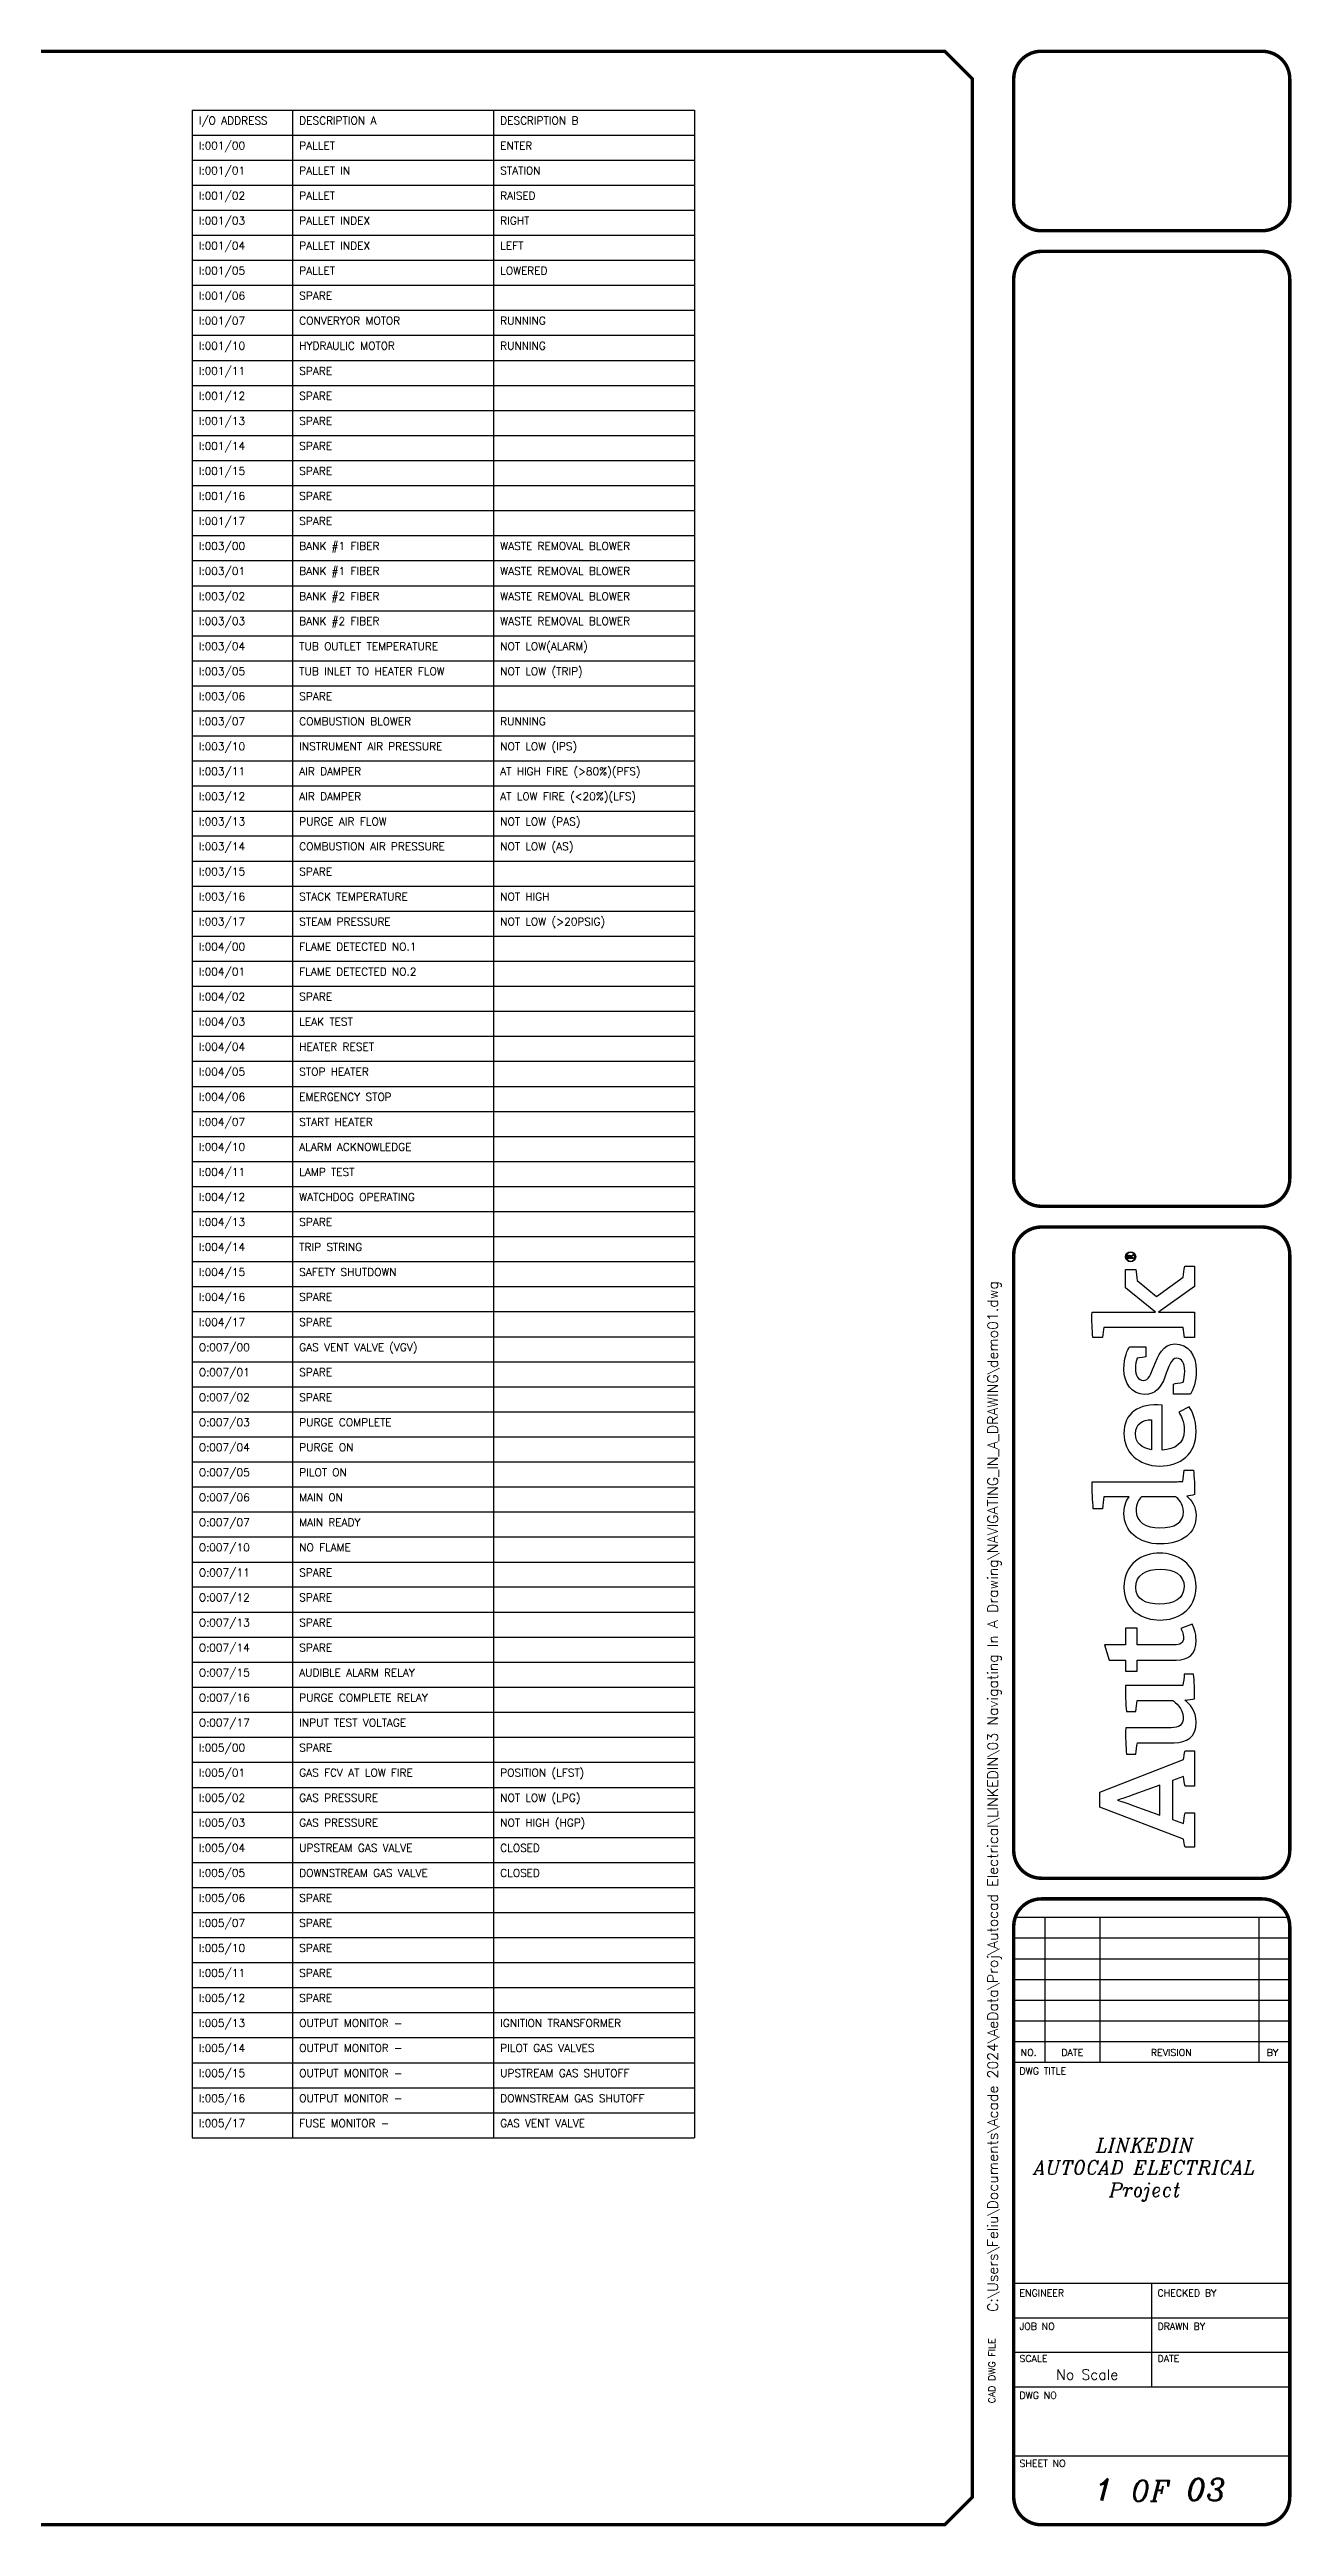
# Model space of a CAD drawing. Header units: inches. Extents: x 0 to 33.5, y 0 to 22.4.
# Drawn here: x 22.24 to 33.48, y 0.02 to 22.44 of the extents above; entities that cross this region are included whole.
import ezdxf
from ezdxf.enums import TextEntityAlignment as Align

# ---------------------------------------------------------------- set-up
doc = ezdxf.new("R2010")
doc.units = ezdxf.units.IN
doc.header["$MEASUREMENT"] = 0
for name, color, linetype in [('LAYER_1', 160, 'Continuous'), ('MISC', 7, 'Continuous'), ('TITLE', 7, 'Continuous')]:
    doc.layers.add(name, color=color, linetype=linetype)
doc.styles.add('ITALIC', font='ITALIC')
doc.styles.add('SIMPLEX', font='SIMPLEX')
doc.styles.add('WD', font='romans.shx')

# ---------------------------------------------------------------- blocks, each defined once
blk = doc.blocks.new('AI9-BLK2')
at = {"layer": 'LAYER_1', "color": 7}
blk.add_circle((0, 0), 2.03, dxfattribs=at)
blk.add_open_spline([(1.73, 0), (1.73, -1.02), (0.99, -1.75), (-0.01, -1.75), (-0.99, -1.75), (-1.73, -1.02), (-1.73, 0), (-1.73, 1.01), (-0.99, 1.75), (-0.01, 1.75), (0.99, 1.75), (1.73, 1.01), (1.73, 0)], degree=3, knots=[0, 0, 0, 0, 1, 1, 1, 2, 2, 2, 3, 3, 3, 4, 4, 4, 4], dxfattribs=at)
blk = doc.blocks.new('AI9-BLK1')
at = {"layer": 'LAYER_1', "color": 7}
for points, knots in [([(0.67, -1.05), (0.67, -1.05), (0.18, -0.36), (0.18, -0.36), (0.09, -0.24), (0.03, -0.15), (-0.06, -0.08), (0.29, -0.04), (0.5, 0.15), (0.5, 0.46), (0.5, 0.77), (0.28, 1.05), (-0.15, 1.05), (-0.15, 1.05), (-0.84, 1.05), (-0.84, 1.05), (-0.84, 1.05), (-0.84, -1.05), (-0.84, -1.05), (-0.84, -1.05), (-0.54, -1.05), (-0.54, -1.05), (-0.54, -1.05), (-0.54, -0.11), (-0.54, -0.11), (-0.37, -0.11), (-0.31, -0.16), (-0.2, -0.31), (-0.2, -0.31), (0.3, -1.05), (0.3, -1.05), (0.3, -1.05), (0.67, -1.05), (0.67, -1.05)], [0, 0, 0, 0, 1, 1, 1, 2, 2, 2, 3, 3, 3, 4, 4, 4, 5, 5, 5, 6, 6, 6, 7, 7, 7, 8, 8, 8, 9, 9, 9, 10, 10, 10, 11, 11, 11, 11]), ([(0.17, 0.46), (0.17, 0.16), (-0.08, 0.13), (-0.32, 0.13), (-0.32, 0.13), (-0.54, 0.13), (-0.54, 0.13), (-0.54, 0.13), (-0.54, 0.79), (-0.54, 0.79), (-0.54, 0.79), (-0.22, 0.79), (-0.22, 0.79), (0.06, 0.79), (0.17, 0.66), (0.17, 0.46)], [0, 0, 0, 0, 1, 1, 1, 2, 2, 2, 3, 3, 3, 4, 4, 4, 5, 5, 5, 5])]:
    blk.add_open_spline(points, degree=3, knots=knots, dxfattribs=at)
blk = doc.blocks.new('LOGO')
for points, knots in [([(147.12, 4.68), (147.07, 5.37), (147.05, 6.12), (147.05, 6.92), (147.05, 6.92), (147.05, 41.08), (147.05, 41.08), (143.39, 41.25), (139.27, 41.02), (136.06, 40.68), (136.06, 40.68), (136.06, 36.96), (136.06, 36.96), (137.72, 36.84), (139.61, 36.61), (140.98, 36.38), (140.98, 36.38), (140.99, 36.38), (140.99, 36.38), (140.99, 36.38), (140.99, 26.2), (140.99, 26.2), (139.96, 27.06), (137.95, 28.38), (134.29, 28.38), (127.26, 28.38), (121.99, 22.6), (121.99, 13.79), (121.99, 4.52), (126.57, -0.69), (133.38, -0.69), (137.1, -0.69), (139.61, 1.09), (141.27, 3.09), (141.33, 2.12), (141.61, 0.63), (141.84, 0), (145.22, -0.17), (148.71, 0.06), (151.68, 0.4), (151.68, 0.4), (151.68, 4.12), (151.68, 4.12), (150.22, 4.23), (148.43, 4.45), (147.12, 4.68)], [0, 0, 0, 0, 1, 1, 1, 2, 2, 2, 3, 3, 3, 4, 4, 4, 5, 5, 5, 6, 6, 6, 7, 7, 7, 8, 8, 8, 9, 9, 9, 10, 10, 10, 11, 11, 11, 12, 12, 12, 13, 13, 13, 14, 14, 14, 15, 15, 15, 15]), ([(229.37, 4.57), (229.37, 4.57), (221.51, 15.23), (221.51, 15.23), (221.51, 15.23), (227.98, 23.01), (227.98, 23.01), (229.35, 23.12), (231.27, 23.34), (232.41, 23.63), (232.41, 23.63), (232.41, 27.69), (232.41, 27.69), (232.41, 27.69), (225.02, 27.69), (225.02, 27.69), (225.02, 27.69), (215.2, 15.61), (215.2, 15.61), (215.2, 15.61), (215.2, 41.19), (215.2, 41.19), (211.84, 41.34), (208.17, 41.17), (205.13, 40.88), (205.13, 40.88), (205.13, 36.94), (205.13, 36.94), (206.54, 36.82), (208.02, 36.64), (209.13, 36.45), (209.13, 36.45), (209.13, 4.51), (209.13, 4.51), (207.75, 4.41), (206.35, 4.21), (205.07, 3.95), (205.07, 3.95), (205.07, 0), (205.07, 0), (205.07, 0), (215.2, 0), (215.2, 0), (215.2, 0), (215.2, 14.46), (215.2, 14.46), (215.2, 14.46), (225.55, 0), (225.55, 0), (225.55, 0), (233.71, 0), (233.71, 0), (233.71, 0), (233.71, 3.82), (233.71, 3.82), (232.17, 4.17), (230.63, 4.4), (229.37, 4.57)], [0, 0, 0, 0, 1, 1, 1, 2, 2, 2, 3, 3, 3, 4, 4, 4, 5, 5, 5, 6, 6, 6, 7, 7, 7, 8, 8, 8, 9, 9, 9, 10, 10, 10, 11, 11, 11, 12, 12, 12, 13, 13, 13, 14, 14, 14, 15, 15, 15, 16, 16, 16, 17, 17, 17, 18, 18, 18, 19, 19, 19, 19]), ([(35.2, 4.35), (35.2, 4.35), (22.07, 38.1), (22.07, 38.1), (22.07, 38.1), (16.08, 38.1), (16.08, 38.1), (16.08, 38.1), (3.2, 4.35), (3.2, 4.35), (2.17, 4.23), (0.92, 4), (0, 3.72), (0, 3.72), (0, 0), (0, 0), (0, 0), (13.72, 0), (13.72, 0), (13.72, 0), (13.72, 3.72), (13.72, 3.72), (12.41, 4), (10.86, 4.29), (9.49, 4.4), (9.49, 4.4), (11.09, 8.81), (11.09, 8.81), (11.09, 8.81), (26.77, 8.81), (26.77, 8.81), (26.77, 8.81), (28.39, 4.35), (28.39, 4.35), (27.02, 4.23), (25.77, 4), (24.51, 3.72), (24.51, 3.72), (24.51, 0), (24.51, 0), (24.51, 0), (38.69, 0), (38.69, 0), (38.69, 0), (38.69, 3.72), (38.69, 3.72), (37.89, 3.95), (36, 4.35), (35.2, 4.35)], [0, 0, 0, 0, 1, 1, 1, 2, 2, 2, 3, 3, 3, 4, 4, 4, 5, 5, 5, 6, 6, 6, 7, 7, 7, 8, 8, 8, 9, 9, 9, 10, 10, 10, 11, 11, 11, 12, 12, 12, 13, 13, 13, 14, 14, 14, 15, 15, 15, 16, 16, 16, 16]), ([(12.84, 13.84), (12.84, 13.84), (16.64, 24.31), (16.64, 24.31), (17.79, 27.46), (18.19, 28.83), (18.82, 30.89), (18.82, 30.89), (18.93, 30.89), (18.93, 30.89), (19.56, 28.89), (19.96, 27.52), (21.1, 24.31), (21.1, 24.31), (24.91, 13.84), (24.91, 13.84), (24.91, 13.84), (12.84, 13.84), (12.84, 13.84)], [0, 0, 0, 0, 1, 1, 1, 2, 2, 2, 3, 3, 3, 4, 4, 4, 5, 5, 5, 6, 6, 6, 6]), ([(70.82, 23.06), (70.82, 23.06), (70.82, 27.69), (70.82, 27.69), (70.82, 27.69), (75.28, 27.69), (75.28, 27.69), (75.28, 27.69), (75.28, 34.33), (75.28, 34.33), (75.28, 34.33), (81.35, 36.24), (81.35, 36.24), (81.35, 36.24), (81.35, 27.69), (81.35, 27.69), (81.35, 27.69), (88.04, 27.69), (88.04, 27.69), (88.04, 27.69), (88.04, 23.06), (88.04, 23.06), (88.04, 23.06), (81.35, 23.06), (81.35, 23.06), (81.35, 23.06), (81.35, 8.35), (81.35, 8.35), (81.35, 5.61), (82.09, 4.35), (84.32, 4.35), (85.98, 4.35), (87.47, 5.15), (87.98, 5.49), (87.98, 5.49), (89.7, 0.92), (89.7, 0.92), (88.67, 0.34), (86.5, -0.69), (83.24, -0.69), (77.57, -0.69), (75.28, 2.4), (75.28, 7.38), (75.28, 7.38), (75.28, 23.06), (75.28, 23.06), (75.28, 23.06), (70.82, 23.06), (70.82, 23.06)], [0, 0, 0, 0, 1, 1, 1, 2, 2, 2, 3, 3, 3, 4, 4, 4, 5, 5, 5, 6, 6, 6, 7, 7, 7, 8, 8, 8, 9, 9, 9, 10, 10, 10, 11, 11, 11, 12, 12, 12, 13, 13, 13, 14, 14, 14, 15, 15, 15, 16, 16, 16, 16]), ([(59.65, -0.06), (59.48, 0.63), (59.2, 2.57), (59.14, 3.83), (57.76, 2), (54.9, -0.74), (50.21, -0.74), (44.21, -0.74), (41.98, 3.15), (41.98, 8.07), (41.98, 8.07), (41.98, 22.94), (41.98, 22.94), (40.6, 23.17), (38.77, 23.4), (37.34, 23.51), (37.34, 23.51), (37.34, 27.29), (37.34, 27.29), (40.32, 27.57), (44.38, 27.8), (48.04, 27.63), (48.04, 27.63), (48.04, 9.33), (48.04, 9.33), (48.04, 6.24), (49.13, 4.46), (52.27, 4.46), (55.76, 4.46), (58.39, 7.89), (58.97, 8.64), (58.97, 8.64), (58.97, 23), (58.97, 23), (57.76, 23.17), (56.05, 23.4), (54.62, 23.51), (54.62, 23.51), (54.62, 27.29), (54.62, 27.29), (57.59, 27.69), (61.54, 27.8), (65.03, 27.69), (65.03, 27.69), (65.03, 4.63), (65.03, 4.63), (66.35, 4.4), (68.12, 4.18), (69.61, 4.06), (69.61, 4.06), (69.61, 0.34), (69.61, 0.34), (66.69, 0), (62.97, -0.23), (59.65, -0.06)], [0, 0, 0, 0, 1, 1, 1, 2, 2, 2, 3, 3, 3, 4, 4, 4, 5, 5, 5, 6, 6, 6, 7, 7, 7, 8, 8, 8, 9, 9, 9, 10, 10, 10, 11, 11, 11, 12, 12, 12, 13, 13, 13, 14, 14, 14, 15, 15, 15, 16, 16, 16, 17, 17, 17, 18, 18, 18, 18]), ([(104.75, -0.69), (95.2, -0.69), (91.36, 6.98), (91.36, 13.79), (91.36, 20.6), (95.08, 28.38), (104.64, 28.38), (114.13, 28.38), (118.31, 20.77), (118.31, 13.96), (118.31, 7.21), (114.25, -0.69), (104.75, -0.69)], [0, 0, 0, 0, 1, 1, 1, 2, 2, 2, 3, 3, 3, 4, 4, 4, 4]), ([(104.52, 23.63), (99.6, 23.63), (97.77, 19.45), (97.77, 13.96), (97.77, 8.47), (99.89, 4.12), (104.81, 4.12), (109.78, 4.12), (111.84, 8.24), (111.84, 13.79), (111.84, 19.28), (109.5, 23.63), (104.52, 23.63)], [0, 0, 0, 0, 1, 1, 1, 2, 2, 2, 3, 3, 3, 4, 4, 4, 4]), ([(140.99, 7.61), (140.3, 6.69), (138.18, 4.35), (135.04, 4.35), (130.46, 4.35), (128.46, 8.12), (128.46, 13.84), (128.46, 19.62), (130.92, 23.46), (135.38, 23.46), (138.3, 23.46), (139.9, 22.31), (140.99, 21.34), (140.99, 21.34), (140.99, 7.61), (140.99, 7.61)], [0, 0, 0, 0, 1, 1, 1, 2, 2, 2, 3, 3, 3, 4, 4, 4, 5, 5, 5, 5]), ([(167.59, 4.06), (171.42, 4.06), (173.77, 5.49), (175.03, 6.24), (175.03, 6.24), (177.14, 2.06), (177.14, 2.06), (175.54, 1.09), (172.57, -0.69), (167.19, -0.69), (158.15, -0.69), (153.35, 5.49), (153.35, 14.02), (153.35, 22.48), (158.9, 28.38), (166.45, 28.38), (174.57, 28.38), (178.75, 22.48), (177.89, 12.93), (177.89, 12.93), (159.75, 12.93), (159.75, 12.93), (160.04, 7.89), (162.33, 4.06), (167.59, 4.06)], [0, 0, 0, 0, 1, 1, 1, 2, 2, 2, 3, 3, 3, 4, 4, 4, 5, 5, 5, 6, 6, 6, 7, 7, 7, 8, 8, 8, 8]), ([(172, 17.28), (171.88, 20.77), (170.39, 23.74), (166.33, 23.74), (162.61, 23.74), (160.55, 21.22), (159.92, 17.28), (159.92, 17.28), (172, 17.28), (172, 17.28)], [0, 0, 0, 0, 1, 1, 1, 2, 2, 2, 3, 3, 3, 3]), ([(193.34, 16.37), (190.23, 17.59), (187.77, 18.32), (187.77, 20.51), (187.77, 22.57), (189.85, 23.75), (192.61, 23.75), (194.13, 23.75), (195.63, 23.45), (196.75, 23.05), (196.92, 21.88), (197.07, 20.09), (197.32, 19.59), (197.32, 19.59), (201.33, 19.59), (201.33, 19.59), (201.33, 19.59), (201.33, 26.12), (201.33, 26.12), (200.23, 26.79), (197.13, 28.37), (192.35, 28.37), (186.46, 28.37), (182.17, 24.96), (182.17, 20.07), (182.17, 15.66), (184.93, 13.39), (189.13, 11.89), (193.39, 10.37), (196.74, 9.33), (196.74, 7.16), (196.74, 5.06), (194.96, 3.86), (191.41, 3.86), (189.95, 3.86), (188.14, 4.14), (187.03, 4.55), (186.85, 5.85), (186.59, 7.84), (186.3, 8.37), (186.3, 8.37), (182.29, 8.37), (182.29, 8.37), (182.29, 8.37), (182.29, 1.6), (182.29, 1.6), (182.29, 1.6), (182.29, 1.6), (182.29, 1.6), (184.06, 0.46), (187.46, -0.76), (191.78, -0.76), (198.3, -0.76), (202.45, 2.57), (202.45, 7.83), (202.45, 12.53), (197.83, 14.62), (193.34, 16.37)], [0, 0, 0, 0, 1, 1, 1, 2, 2, 2, 3, 3, 3, 4, 4, 4, 5, 5, 5, 6, 6, 6, 7, 7, 7, 8, 8, 8, 9, 9, 9, 10, 10, 10, 11, 11, 11, 12, 12, 12, 13, 13, 13, 14, 14, 14, 15, 15, 15, 16, 16, 16, 17, 17, 17, 18, 18, 18, 19, 19, 19, 19])]:
    blk.add_open_spline(points, degree=3, knots=knots)
for name, p in [('AI9-BLK2', (237.56, 25.66)), ('AI9-BLK1', (237.76, 25.67))]:
    blk.add_blockref(name, p)
blk = doc.blocks.new('acade_title')
at = {"layer": 'TITLE'}
for p, q in [((30.594, 22.177), (30.594, 20.781)), ((30.969, 5.531), (33.469, 5.531)), ((31.25, 5.531), (31.25, 4.219)), ((31.75, 5.531), (31.75, 4.219)), ((33.188, 5.531), (33.188, 4.219)), ((30.969, 5.344), (33.469, 5.344)), ((30.969, 5.156), (33.469, 5.156)), ((30.969, 4.969), (33.469, 4.969)), ((30.969, 4.781), (33.469, 4.781)), ((30.969, 4.594), (33.469, 4.594)), ((30.969, 4.406), (33.469, 4.406)), ((30.969, 4.219), (33.469, 4.219)), ((30.594, 0.281), (30.594, 2.214)), ((30.969, 2.219), (33.469, 2.219)), ((32.219, 1.281), (32.219, 2.219)), ((30.969, 1.906), (33.469, 1.906)), ((30.969, 1.594), (33.469, 1.594)), ((30.969, 1.281), (33.469, 1.281)), ((30.969, 0.656), (33.469, 0.656))]:
    blk.add_line(p, q, dxfattribs=at)
at = {"layer": 'TITLE', "const_width": 0.0312}
blk.add_lwpolyline([(30.594, 0.281), (30.594, 22.177), (30.344, 22.427), (0.281, 22.427), (0.031, 22.177), (0.031, 0.281), (0.281, 0.031), (30.344, 0.031)], close=True, dxfattribs=at)
for points in [[(31.219, 22.427, 0.414214), (30.969, 22.177, 0.414214)], [(33.469, 22.177, 0.414214), (33.219, 22.427, 0.414214)], [(30.969, 21.052, 0.414214), (31.219, 20.802, 0.414214)], [(33.219, 20.802, 0.414214), (33.469, 21.052, 0.414214)], [(31.219, 20.615, 0.414214), (30.969, 20.365, 0.414214)], [(33.469, 20.365, 0.414214), (33.219, 20.615, 0.414214)], [(30.969, 12.219, 0.414214), (31.219, 11.969, 0.414214)], [(33.219, 11.969, 0.414214), (33.469, 12.219, 0.414214)], [(31.219, 11.781, 0.414214), (30.969, 11.531, 0.414214)], [(33.469, 11.531, 0.414214), (33.219, 11.781, 0.414214)], [(30.969, 6.135, 0.414214), (31.219, 5.885, 0.414214)], [(33.219, 5.885, 0.414214), (33.469, 6.135, 0.414214)], [(31.219, 5.698, 0.414214), (30.969, 5.448, 0.414214)], [(33.469, 5.448, 0.414214), (33.219, 5.698, 0.414214)], [(30.969, 0.281, 0.414214), (31.219, 0.031, 0.414214)], [(33.219, 0.031, 0.414214), (33.469, 0.281, 0.414214)]]:
    blk.add_lwpolyline(points, format="xyb", dxfattribs=at)
for points in [[(33.219, 22.427), (31.219, 22.427)], [(30.969, 22.177), (30.969, 21.052)], [(33.469, 22.177), (33.469, 21.052)], [(33.219, 20.802), (31.219, 20.802)], [(33.219, 20.615), (31.219, 20.615)], [(30.969, 20.365), (30.969, 12.219)], [(33.469, 20.365), (33.469, 12.219)], [(31.219, 11.969), (33.219, 11.969)], [(31.219, 11.781), (33.219, 11.781)], [(31.219, 5.885), (33.219, 5.885)], [(31.219, 5.698), (33.219, 5.698)], [(30.969, 5.448), (30.969, 0.281)], [(33.469, 5.448), (33.469, 0.281)], [(31.219, 0.031), (33.219, 0.031)]]:
    blk.add_lwpolyline(points, dxfattribs=at)
at = {"layer": 'TITLE', "color": 7, "const_width": 0.0312}
for points in [[(30.969, 11.531), (30.969, 6.135)], [(33.469, 11.531), (33.469, 6.135)]]:
    blk.add_lwpolyline(points, dxfattribs=at)
at = {"xscale": 0.02250000000000085, "yscale": 0.02250000000000085, "zscale": 0.02250000000000085, "rotation": 90}
blk.add_blockref('LOGO', (32.605, 6.167), dxfattribs=at)
at = {"layer": 'TITLE', "color": 1}
for s, height, style, p in [('NO.', 0.0625, 'SIMPLEX', (31.104, 4.307)), ('DATE', 0.0625, 'SIMPLEX', (31.5, 4.307)), ('REVISION', 0.0625, 'SIMPLEX', (32.396, 4.307)), ('BY', 0.0625, 'SIMPLEX', (33.313, 4.307)), ('OF', 0.1875, 'ITALIC', (32.208, 0.339))]:
    blk.add_text(s, height=height, dxfattribs=dict(at, style=style)).set_placement(p, align=Align.MIDDLE)
at = {"layer": 'TITLE', "color": 1, "style": 'SIMPLEX'}
for s, p in [('DWG TITLE', (31.021, 4.109)), ('ENGINEER', (31.021, 2.099)), ('CHECKED BY', (32.271, 2.099)), ('JOB NO', (31.021, 1.797)), ('DRAWN BY', (32.271, 1.797)), ('SCALE', (31.021, 1.505)), ('DATE', (32.271, 1.505)), ('DWG NO', (31.021, 1.172)), ('SHEET NO', (31.021, 0.557))]:
    blk.add_text(s, height=0.0625, dxfattribs=at).set_placement(p)
blk.add_text('CAD DWG FILE', height=0.0625, rotation=90, dxfattribs=at).set_placement((30.802, 1.13))
at = {"layer": 'TITLE', "color": 1, "style": 'ITALIC'}
for tag, height, p in [('TITLE#1', 0.125, (32.156, 3.406)), ('TITLE#2', 0.125, (32.156, 3.204)), ('TITLE#3', 0.125, (32.156, 3.001)), ('TITLE#4', 0.125, (32.156, 2.799)), ('DWG#', 0.2, (32.156, 0.826))]:
    blk.add_attdef(tag, text='', height=height, dxfattribs=at).set_placement(p, align=Align.CENTER)
at = {"layer": 'TITLE', "color": 1, "style": 'SIMPLEX'}
blk.add_attdef('CAD#', (30.826, 1.958), '', height=0.0938, rotation=90, dxfattribs=at)
at = {"layer": 'TITLE', "color": 1}
for tag, p, height, style in [('ENGINEER', (31.237, 1.958), 0.0938, 'ITALIC'), ('CHKDBY', (32.424, 1.958), 0.0938, 'ITALIC'), ('JOB#', (31.464, 1.644), 0.0938, 'SIMPLEX'), ('DRAWNBY', (32.494, 1.644), 0.0938, 'ITALIC'), ('SCALE', (31.353, 1.344), 0.0938, 'SIMPLEX'), ('DATE', (32.408, 1.344), 0.0938, 'SIMPLEX'), ('SHTS', (32.532, 0.25), 0.2, 'ITALIC')]:
    blk.add_attdef(tag, p, '', height=height, dxfattribs=dict(at, style=style))
at = {"layer": 'TITLE', "color": 1, "style": 'ITALIC'}
blk.add_attdef('SH#', text='', height=0.2, dxfattribs=at).set_placement((31.881, 0.25), align=Align.RIGHT)
at = {"layer": 'TITLE', "color": 7, "flags": 9}
blk.add_attdef('WD_TB', (31.219, 0.031), '', height=0.125, dxfattribs=at)
blk = doc.blocks.new('*T10')
at = {"layer": 'MISC', "color": 0, "linetype": 'ByBlock', "lineweight": -2}
for p, q in [((0, 0), (4.55, 0)), ((0, 0), (0, -18.36)), ((0.91, 0), (0.91, -18.36)), ((2.73, 0), (2.73, -18.36)), ((4.55, 0), (4.55, -18.36)), ((0, -0.227), (4.55, -0.227)), ((0, -0.453), (4.55, -0.453)), ((0, -0.68), (4.55, -0.68)), ((0, -0.907), (4.55, -0.907)), ((0, -1.133), (4.55, -1.133)), ((0, -1.36), (4.55, -1.36)), ((0, -1.587), (4.55, -1.587)), ((0, -1.813), (4.55, -1.813)), ((0, -2.04), (4.55, -2.04)), ((0, -2.267), (4.55, -2.267)), ((0, -2.493), (4.55, -2.493)), ((0, -2.72), (4.55, -2.72)), ((0, -2.947), (4.55, -2.947)), ((0, -3.173), (4.55, -3.173)), ((0, -3.4), (4.55, -3.4)), ((0, -3.627), (4.55, -3.627)), ((0, -3.853), (4.55, -3.853)), ((0, -4.08), (4.55, -4.08)), ((0, -4.307), (4.55, -4.307)), ((0, -4.533), (4.55, -4.533)), ((0, -4.76), (4.55, -4.76)), ((0, -4.987), (4.55, -4.987)), ((0, -5.213), (4.55, -5.213)), ((0, -5.44), (4.55, -5.44)), ((0, -5.667), (4.55, -5.667)), ((0, -5.893), (4.55, -5.893)), ((0, -6.12), (4.55, -6.12)), ((0, -6.347), (4.55, -6.347)), ((0, -6.573), (4.55, -6.573)), ((0, -6.8), (4.55, -6.8)), ((0, -7.027), (4.55, -7.027)), ((0, -7.253), (4.55, -7.253)), ((0, -7.48), (4.55, -7.48)), ((0, -7.707), (4.55, -7.707)), ((0, -7.933), (4.55, -7.933)), ((0, -8.16), (4.55, -8.16)), ((0, -8.387), (4.55, -8.387)), ((0, -8.613), (4.55, -8.613)), ((0, -8.84), (4.55, -8.84)), ((0, -9.067), (4.55, -9.067)), ((0, -9.293), (4.55, -9.293)), ((0, -9.52), (4.55, -9.52)), ((0, -9.747), (4.55, -9.747)), ((0, -9.973), (4.55, -9.973)), ((0, -10.2), (4.55, -10.2)), ((0, -10.427), (4.55, -10.427)), ((0, -10.653), (4.55, -10.653)), ((0, -10.88), (4.55, -10.88)), ((0, -11.107), (4.55, -11.107)), ((0, -11.333), (4.55, -11.333)), ((0, -11.56), (4.55, -11.56)), ((0, -11.787), (4.55, -11.787)), ((0, -12.013), (4.55, -12.013)), ((0, -12.24), (4.55, -12.24)), ((0, -12.467), (4.55, -12.467)), ((0, -12.693), (4.55, -12.693)), ((0, -12.92), (4.55, -12.92)), ((0, -13.147), (4.55, -13.147)), ((0, -13.373), (4.55, -13.373)), ((0, -13.6), (4.55, -13.6)), ((0, -13.827), (4.55, -13.827)), ((0, -14.053), (4.55, -14.053)), ((0, -14.28), (4.55, -14.28)), ((0, -14.507), (4.55, -14.507)), ((0, -14.733), (4.55, -14.733)), ((0, -14.96), (4.55, -14.96)), ((0, -15.187), (4.55, -15.187)), ((0, -15.413), (4.55, -15.413)), ((0, -15.64), (4.55, -15.64)), ((0, -15.867), (4.55, -15.867)), ((0, -16.093), (4.55, -16.093)), ((0, -16.32), (4.55, -16.32)), ((0, -16.547), (4.55, -16.547)), ((0, -16.773), (4.55, -16.773)), ((0, -17), (4.55, -17)), ((0, -17.227), (4.55, -17.227)), ((0, -17.453), (4.55, -17.453)), ((0, -17.68), (4.55, -17.68)), ((0, -17.907), (4.55, -17.907)), ((0, -18.133), (4.55, -18.133)), ((0, -18.36), (4.55, -18.36))]:
    blk.add_line(p, q, dxfattribs=at)
at = {"layer": 'MISC', "color": 2, "char_height": 0.07, "attachment_point": 1, "style": 'WD'}
for s, insert, width in [('I/O ADDRESS', (0.06, -0.06), 0.79), ('DESCRIPTION A', (0.97, -0.06), 1.7), ('DESCRIPTION B', (2.79, -0.06), 1.7)]:
    blk.add_mtext(s, dxfattribs=dict(at, insert=insert, width=width))
at = {"layer": 'MISC', "color": 140, "char_height": 0.07, "attachment_point": 1, "style": 'WD'}
for s, insert, width in [('I:001/00', (0.06, -0.287), 0.79), ('PALLET', (0.97, -0.287), 1.7), ('ENTER', (2.79, -0.287), 1.7), ('I:001/01', (0.06, -0.513), 0.79), ('PALLET IN', (0.97, -0.513), 1.7), ('STATION', (2.79, -0.513), 1.7), ('I:001/02', (0.06, -0.74), 0.79), ('PALLET', (0.97, -0.74), 1.7), ('RAISED', (2.79, -0.74), 1.7), ('I:001/03', (0.06, -0.967), 0.79), ('PALLET INDEX', (0.97, -0.967), 1.7), ('RIGHT', (2.79, -0.967), 1.7), ('I:001/04', (0.06, -1.193), 0.79), ('PALLET INDEX', (0.97, -1.193), 1.7), ('LEFT', (2.79, -1.193), 1.7), ('I:001/05', (0.06, -1.42), 0.79), ('PALLET', (0.97, -1.42), 1.7), ('LOWERED', (2.79, -1.42), 1.7), ('I:001/06', (0.06, -1.647), 0.79), ('SPARE', (0.97, -1.647), 1.7), ('I:001/07', (0.06, -1.873), 0.79), ('CONVERYOR MOTOR', (0.97, -1.873), 1.7), ('RUNNING', (2.79, -1.873), 1.7), ('I:001/10', (0.06, -2.1), 0.79), ('HYDRAULIC MOTOR', (0.97, -2.1), 1.7), ('RUNNING', (2.79, -2.1), 1.7), ('I:001/11', (0.06, -2.327), 0.79), ('SPARE', (0.97, -2.327), 1.7), ('I:001/12', (0.06, -2.553), 0.79), ('SPARE', (0.97, -2.553), 1.7), ('I:001/13', (0.06, -2.78), 0.79), ('SPARE', (0.97, -2.78), 1.7), ('I:001/14', (0.06, -3.007), 0.79), ('SPARE', (0.97, -3.007), 1.7), ('I:001/15', (0.06, -3.233), 0.79), ('SPARE', (0.97, -3.233), 1.7), ('I:001/16', (0.06, -3.46), 0.79), ('SPARE', (0.97, -3.46), 1.7), ('I:001/17', (0.06, -3.687), 0.79), ('SPARE', (0.97, -3.687), 1.7), ('I:003/00', (0.06, -3.913), 0.79), ('BANK #1 FIBER', (0.97, -3.913), 1.7), ('WASTE REMOVAL BLOWER', (2.79, -3.913), 1.7), ('I:003/01', (0.06, -4.14), 0.79), ('BANK #1 FIBER', (0.97, -4.14), 1.7), ('WASTE REMOVAL BLOWER', (2.79, -4.14), 1.7), ('I:003/02', (0.06, -4.367), 0.79), ('BANK #2 FIBER', (0.97, -4.367), 1.7), ('WASTE REMOVAL BLOWER', (2.79, -4.367), 1.7), ('I:003/03', (0.06, -4.593), 0.79), ('BANK #2 FIBER', (0.97, -4.593), 1.7), ('WASTE REMOVAL BLOWER', (2.79, -4.593), 1.7), ('I:003/04', (0.06, -4.82), 0.79), ('TUB OUTLET TEMPERATURE', (0.97, -4.82), 1.7), ('NOT LOW(ALARM)', (2.79, -4.82), 1.7), ('I:003/05', (0.06, -5.047), 0.79), ('TUB INLET TO HEATER FLOW', (0.97, -5.047), 1.7), ('NOT LOW (TRIP)', (2.79, -5.047), 1.7), ('I:003/06', (0.06, -5.273), 0.79), ('SPARE', (0.97, -5.273), 1.7), ('I:003/07', (0.06, -5.5), 0.79), ('COMBUSTION BLOWER', (0.97, -5.5), 1.7), ('RUNNING', (2.79, -5.5), 1.7), ('I:003/10', (0.06, -5.727), 0.79), ('INSTRUMENT AIR PRESSURE', (0.97, -5.727), 1.7), ('NOT LOW (IPS)', (2.79, -5.727), 1.7), ('I:003/11', (0.06, -5.953), 0.79), ('AIR DAMPER', (0.97, -5.953), 1.7), ('AT HIGH FIRE (>80%)(PFS)', (2.79, -5.953), 1.7), ('I:003/12', (0.06, -6.18), 0.79), ('AIR DAMPER', (0.97, -6.18), 1.7), ('AT LOW FIRE (<20%)(LFS)', (2.79, -6.18), 1.7), ('I:003/13', (0.06, -6.407), 0.79), ('PURGE AIR FLOW', (0.97, -6.407), 1.7), ('NOT LOW (PAS)', (2.79, -6.407), 1.7), ('I:003/14', (0.06, -6.633), 0.79), ('COMBUSTION AIR PRESSURE', (0.97, -6.633), 1.7), ('NOT LOW (AS)', (2.79, -6.633), 1.7), ('I:003/15', (0.06, -6.86), 0.79), ('SPARE', (0.97, -6.86), 1.7), ('I:003/16', (0.06, -7.087), 0.79), ('STACK TEMPERATURE', (0.97, -7.087), 1.7), ('NOT HIGH', (2.79, -7.087), 1.7), ('I:003/17', (0.06, -7.313), 0.79), ('STEAM PRESSURE', (0.97, -7.313), 1.7), ('NOT LOW (>20PSIG)', (2.79, -7.313), 1.7), ('I:004/00', (0.06, -7.54), 0.79), ('FLAME DETECTED NO.1', (0.97, -7.54), 1.7), ('I:004/01', (0.06, -7.767), 0.79), ('FLAME DETECTED NO.2', (0.97, -7.767), 1.7), ('I:004/02', (0.06, -7.993), 0.79), ('SPARE', (0.97, -7.993), 1.7), ('I:004/03', (0.06, -8.22), 0.79), ('LEAK TEST', (0.97, -8.22), 1.7), ('I:004/04', (0.06, -8.447), 0.79), ('HEATER RESET', (0.97, -8.447), 1.7), ('I:004/05', (0.06, -8.673), 0.79), ('STOP HEATER', (0.97, -8.673), 1.7), ('I:004/06', (0.06, -8.9), 0.79), ('EMERGENCY STOP', (0.97, -8.9), 1.7), ('I:004/07', (0.06, -9.127), 0.79), ('START HEATER', (0.97, -9.127), 1.7), ('I:004/10', (0.06, -9.353), 0.79), ('ALARM ACKNOWLEDGE', (0.97, -9.353), 1.7), ('I:004/11', (0.06, -9.58), 0.79), ('LAMP TEST', (0.97, -9.58), 1.7), ('I:004/12', (0.06, -9.807), 0.79), ('WATCHDOG OPERATING', (0.97, -9.807), 1.7), ('I:004/13', (0.06, -10.033), 0.79), ('SPARE', (0.97, -10.033), 1.7), ('I:004/14', (0.06, -10.26), 0.79), ('TRIP STRING', (0.97, -10.26), 1.7), ('I:004/15', (0.06, -10.487), 0.79), ('SAFETY SHUTDOWN', (0.97, -10.487), 1.7), ('I:004/16', (0.06, -10.713), 0.79), ('SPARE', (0.97, -10.713), 1.7), ('I:004/17', (0.06, -10.94), 0.79), ('SPARE', (0.97, -10.94), 1.7), ('O:007/00', (0.06, -11.167), 0.79), ('GAS VENT VALVE (VGV)', (0.97, -11.167), 1.7), ('O:007/01', (0.06, -11.393), 0.79), ('SPARE', (0.97, -11.393), 1.7), ('O:007/02', (0.06, -11.62), 0.79), ('SPARE', (0.97, -11.62), 1.7), ('O:007/03', (0.06, -11.847), 0.79), ('PURGE COMPLETE', (0.97, -11.847), 1.7), ('O:007/04', (0.06, -12.073), 0.79), ('PURGE ON', (0.97, -12.073), 1.7), ('O:007/05', (0.06, -12.3), 0.79), ('PILOT ON', (0.97, -12.3), 1.7), ('O:007/06', (0.06, -12.527), 0.79), ('MAIN ON', (0.97, -12.527), 1.7), ('O:007/07', (0.06, -12.753), 0.79), ('MAIN READY', (0.97, -12.753), 1.7), ('O:007/10', (0.06, -12.98), 0.79), ('NO FLAME', (0.97, -12.98), 1.7), ('O:007/11', (0.06, -13.207), 0.79), ('SPARE', (0.97, -13.207), 1.7), ('O:007/12', (0.06, -13.433), 0.79), ('SPARE', (0.97, -13.433), 1.7), ('O:007/13', (0.06, -13.66), 0.79), ('SPARE', (0.97, -13.66), 1.7), ('O:007/14', (0.06, -13.887), 0.79), ('SPARE', (0.97, -13.887), 1.7), ('O:007/15', (0.06, -14.113), 0.79), ('AUDIBLE ALARM RELAY', (0.97, -14.113), 1.7), ('O:007/16', (0.06, -14.34), 0.79), ('PURGE COMPLETE RELAY', (0.97, -14.34), 1.7), ('O:007/17', (0.06, -14.567), 0.79), ('INPUT TEST VOLTAGE', (0.97, -14.567), 1.7), ('I:005/00', (0.06, -14.793), 0.79), ('SPARE', (0.97, -14.793), 1.7), ('I:005/01', (0.06, -15.02), 0.79), ('GAS FCV AT LOW FIRE', (0.97, -15.02), 1.7), ('POSITION (LFST)', (2.79, -15.02), 1.7), ('I:005/02', (0.06, -15.247), 0.79), ('GAS PRESSURE', (0.97, -15.247), 1.7), ('NOT LOW (LPG)', (2.79, -15.247), 1.7), ('I:005/03', (0.06, -15.473), 0.79), ('GAS PRESSURE', (0.97, -15.473), 1.7), ('NOT HIGH (HGP)', (2.79, -15.473), 1.7), ('I:005/04', (0.06, -15.7), 0.79), ('I:005/05', (0.06, -15.927), 0.79), ('UPSTREAM GAS VALVE', (0.97, -15.7), 1.7), ('CLOSED', (2.79, -15.7), 1.7), ('I:005/06', (0.06, -16.153), 0.79), ('DOWNSTREAM GAS VALVE', (0.97, -15.927), 1.7), ('CLOSED', (2.79, -15.927), 1.7), ('I:005/07', (0.06, -16.38), 0.79), ('SPARE', (0.97, -16.153), 1.7), ('I:005/10', (0.06, -16.607), 0.79), ('SPARE', (0.97, -16.38), 1.7), ('I:005/11', (0.06, -16.833), 0.79), ('SPARE', (0.97, -16.607), 1.7), ('SPARE', (0.97, -16.833), 1.7), ('I:005/12', (0.06, -17.06), 0.79), ('SPARE', (0.97, -17.06), 1.7), ('I:005/13', (0.06, -17.287), 0.79), ('OUTPUT MONITOR -', (0.97, -17.287), 1.7), ('IGNITION TRANSFORMER', (2.79, -17.287), 1.7), ('I:005/14', (0.06, -17.513), 0.79), ('OUTPUT MONITOR -', (0.97, -17.513), 1.7), ('PILOT GAS VALVES', (2.79, -17.513), 1.7), ('I:005/15', (0.06, -17.74), 0.79), ('OUTPUT MONITOR -', (0.97, -17.74), 1.7), ('UPSTREAM GAS SHUTOFF', (2.79, -17.74), 1.7), ('I:005/16', (0.06, -17.967), 0.79), ('OUTPUT MONITOR -', (0.97, -17.967), 1.7), ('DOWNSTREAM GAS SHUTOFF', (2.79, -17.967), 1.7), ('I:005/17', (0.06, -18.193), 0.79), ('FUSE MONITOR -', (0.97, -18.193), 1.7), ('GAS VENT VALVE', (2.79, -18.193), 1.7)]:
    blk.add_mtext(s, dxfattribs=dict(at, insert=insert, width=width))

msp = doc.modelspace()

# ---------------------------------------------------------------- block references
ref = msp.add_blockref('acade_title', (0, 0))
ref.add_attrib('SHTS', '03', (32.532, 0.25), dxfattribs={"layer": 'MISC', "color": 1, "height": 0.2, "style": 'ITALIC'})
ref.add_attrib('TITLE#3', 'Project', dxfattribs={"layer": 'MISC', "color": 1, "height": 0.125, "style": 'ITALIC'}).set_placement((32.156, 3.001), align=Align.CENTER)
ref.add_attrib('TITLE#2', 'AUTOCAD ELECTRICAL', dxfattribs={"layer": 'MISC', "color": 1, "height": 0.125, "style": 'ITALIC'}).set_placement((32.156, 3.204), align=Align.CENTER)
ref.add_attrib('SH#', '1', dxfattribs={"layer": 'MISC', "color": 1, "height": 0.2, "style": 'ITALIC'}).set_placement((31.881, 0.25), align=Align.RIGHT)
ref.add_attrib('SCALE', 'No Scale', (31.353, 1.344), dxfattribs={"layer": 'MISC', "color": 1, "height": 0.0938, "style": 'SIMPLEX'})
ref.add_attrib('CAD#', 'C:\\Users\\Feliu\\Documents\\Acade 2024\\AeData\\Proj\\Autocad Electrical\\LINKEDIN\\03 Navigating In A Drawing\\NAVIGATING_IN_A_DRAWING\\demo01.dwg', (30.826, 1.958), dxfattribs={"layer": 'MISC', "color": 1, "height": 0.09375, "rotation": 90, "style": 'SIMPLEX'})
ref.add_attrib('TITLE#1', 'LINKEDIN', dxfattribs={"layer": 'MISC', "color": 1, "height": 0.125, "style": 'ITALIC'}).set_placement((32.156, 3.406), align=Align.CENTER)
msp.add_blockref('*T10', (23.528, 21.895))

doc.saveas('drawing.dxf')
